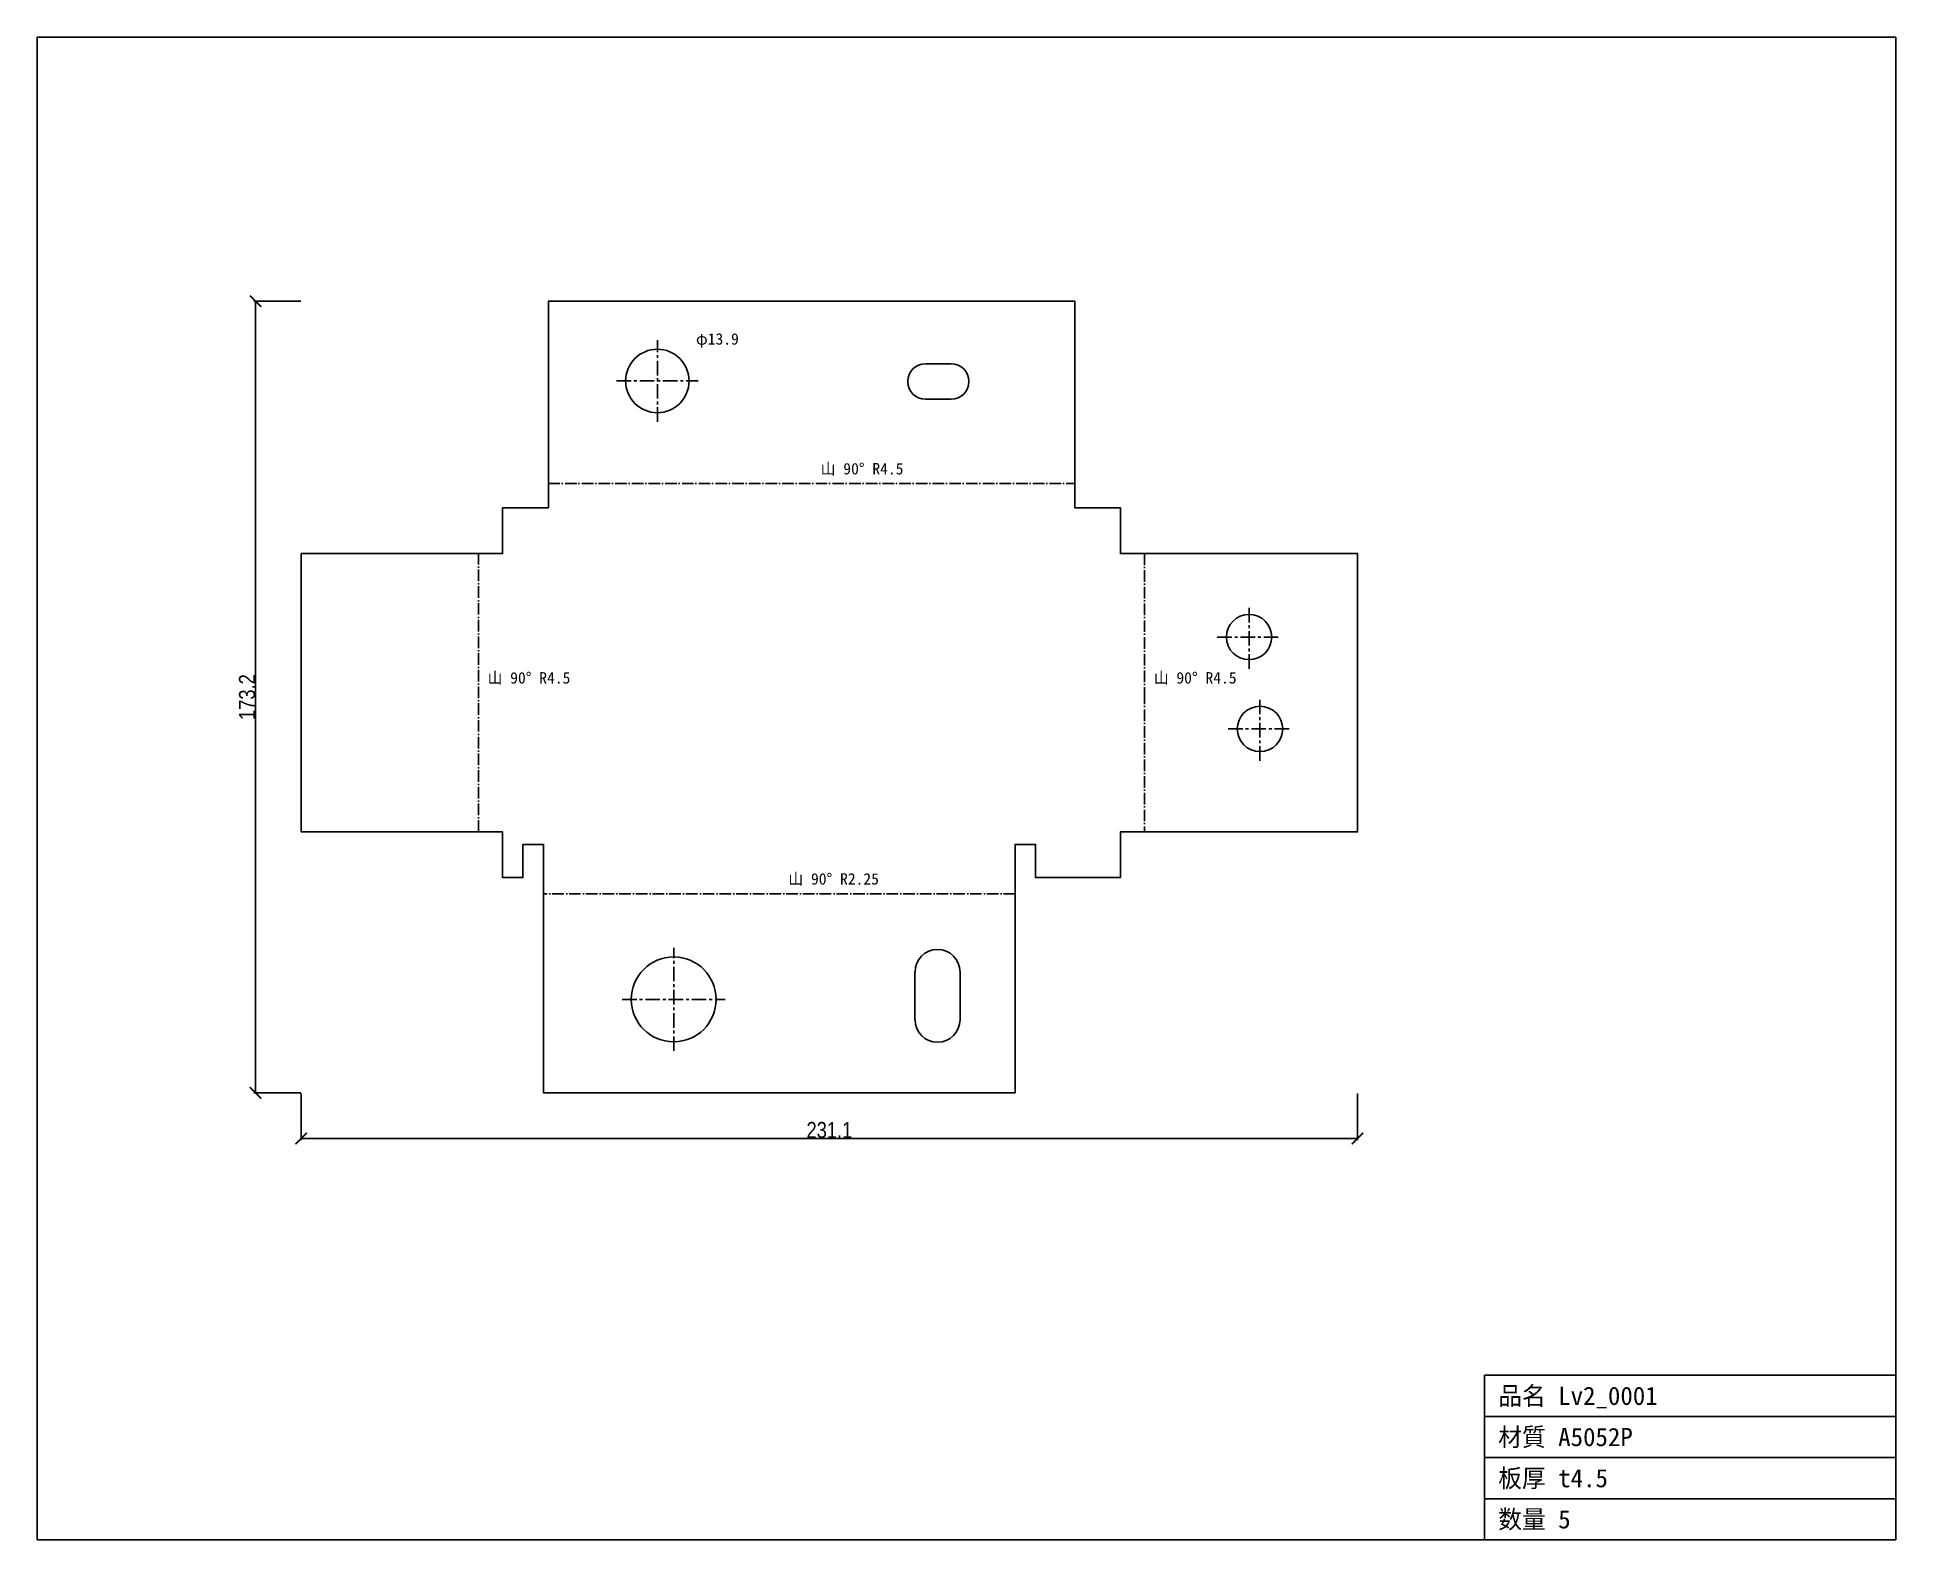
# Model space of a CAD drawing. Header units: millimetres. Extents: x -102 to 305, y -145 to 184.
import ezdxf

# ---------------------------------------------------------------- set-up
doc = ezdxf.new("R2010")
doc.units = ezdxf.units.MM
doc.linetypes.add('CENTER', pattern=[5.08, 3.175, -0.635, 0.635, -0.635])
doc.linetypes.add('DASHDOT', pattern=[3.556, 2.54, -0.508, 0, -0.508])
for name, color, linetype in [('14', 7, 'Continuous'), ('15', 7, 'Continuous'), ('16', 7, 'Continuous'), ('4', 7, 'Continuous'), ('6', 7, 'Continuous'), ('8', 7, 'Continuous')]:
    doc.layers.add(name, color=color, linetype=linetype)
doc.styles.add('OpenSansCondensed-Light', font='OpenSansCondensed-Light.ttf')
doc.dimstyles.new('EZDXF', dxfattribs={"dimtxt": 0.25, "dimasz": 0.175, "dimexe": 0.375, "dimexo": 0.125, "dimgap": 0.1, "dimtad": 1, "dimlfac": 100, "dimzin": 12, "dimdsep": 46, "dimtxsty": 'OpenSansCondensed-Light', "dimblk": 'ARCHTICK', "dimcen": 2.5, "dimazin": 3, "dimtfac": 0.5, "dimtmove": 2, "dimatfit": 3})

# ---------------------------------------------------------------- blocks, each defined once
blk = doc.blocks.new('HOLE_D9_90')
blk.add_circle((0, 0), 4.95)
blk = doc.blocks.new('HOLE_D13_88')
blk.add_circle((0, 0), 6.94)
blk = doc.blocks.new('_ARCHTICK')
at = {"color": 0, "linetype": 'BYBLOCK', "const_width": 0.15}
blk.add_lwpolyline([(-0.5, -0.5), (0.5, 0.5)], dxfattribs=at)

msp = doc.modelspace()

# ---------------------------------------------------------------- linework, layer by layer
at = {"layer": '14', "color": 7, "linetype": 'CONTINUOUS'}
for p, q in [((92.52, 112.41), (98.13, 112.41)), ((98.13, 104.63), (92.52, 104.63)), ((90.22, -23.39), (90.22, -20.65)), ((90.22, -20.65), (90.22, -31.09)), ((90.22, -31.09), (90.22, -23.39)), ((100.09, -20.65), (100.09, -28.76)), ((100.09, -28.76), (100.09, -31.09))]:
    msp.add_line(p, q, dxfattribs=at)
msp.add_lwpolyline([(112.12, -47.08), (112.12, 7.25), (116.62, 7.25), (116.62, 0), (135.17, 0), (135.17, 10), (187.07, 10), (187.07, 70.9), (135.17, 70.9), (135.17, 80.9), (125.17, 80.9), (125.17, 126.07), (10, 126.07), (10, 80.9), (0, 80.9), (0, 70.9), (-44.07, 70.9), (-44.07, 10), (0, 10), (0, 0), (4.42, 0), (4.42, 7.25), (8.92, 7.25), (8.92, -47.08)], close=True, dxfattribs=at)
msp.add_circle((37.43, -26.64), 9.28, dxfattribs=at)
for centre, radius, start, end in [((92.52, 108.52), 3.89, 90, -90), ((98.13, 108.52), 3.89, -90, 90), ((165.72, 32.53), 4.96, 0, 180), ((165.72, 32.53), 4.96, 180, 0), ((95.16, -20.65), 4.93, 0, 180), ((95.16, -31.09), 4.93, 180, 0)]:
    msp.add_arc(centre, radius, start, end, dxfattribs=at)
at = {"layer": '15', "color": 7, "linetype": 'CONTINUOUS'}
for p, q in [((304.85, 183.85), (-101.85, 183.85)), ((-101.85, 183.85), (-101.85, -144.87)), ((304.85, -144.87), (304.85, 183.85)), ((214.85, -144.87), (214.85, -108.87)), ((214.85, -108.87), (304.85, -108.87)), ((214.85, -117.87), (304.85, -117.87)), ((214.85, -126.87), (304.85, -126.87)), ((214.85, -135.87), (304.85, -135.87)), ((-101.85, -144.87), (304.85, -144.87))]:
    msp.add_line(p, q, dxfattribs=at)
at = {"layer": '4', "color": 1, "linetype": 'CENTER'}
for p, q in [((33.85, 99.71), (33.85, 117.59)), ((24.91, 108.65), (42.79, 108.65)), ((163.33, 45.68), (163.33, 59.58)), ((156.38, 52.63), (170.28, 52.63)), ((165.72, 25.57), (165.72, 39.49)), ((158.76, 32.53), (172.68, 32.53)), ((37.43, -37.92), (37.43, -15.36)), ((26.15, -26.64), (48.71, -26.64))]:
    msp.add_line(p, q, dxfattribs=at)
at = {"layer": '6', "color": 4, "linetype": 'DASHDOT'}
for p, q in [((10, 86.2), (125.17, 86.2)), ((-5.3, 10), (-5.3, 70.9)), ((140.48, 70.9), (140.48, 40.45)), ((140.48, 40.45), (140.48, 10)), ((112.12, -3.53), (8.92, -3.53))]:
    msp.add_line(p, q, dxfattribs=at)

# ---------------------------------------------------------------- block references
at = {"layer": '14', "color": 7, "linetype": 'CONTINUOUS'}
for name, p in [('HOLE_D13_88', (33.85, 108.65)), ('HOLE_D9_90', (163.33, 52.63))]:
    msp.add_blockref(name, p, dxfattribs=at)

# ---------------------------------------------------------------- texts
at = {"layer": '8', "color": 2}
for s, height, p in [('φ13.9', 2.5, (42.29, 116.59)), ('山 90° R4.5', 2.5, (69.59, 88.2)), ('山 90° R4.5', 2.5, (-3.3, 42.45)), ('山 90° R4.5', 2.5, (142.48, 42.45)), ('山 90° R2.25', 2.5, (62.52, -1.53)), ('品名 Lv2_0001', 4, (217.85, -115.37)), ('材質 A5052P', 4, (217.85, -124.37)), ('板厚 t4.5', 4, (217.85, -133.37)), ('数量 5', 4, (217.85, -142.37))]:
    msp.add_text(s, height=height, dxfattribs=at).set_placement(p)

# ---------------------------------------------------------------- dimensions: what is measured, and where the dimension line sits
at = {"layer": '16', "color": 2}
msp.add_linear_dim(base=(-54.0701, -47.0822), p1=(-44.0701, -47.0822), p2=(-44.0701, 126.0711), angle=90, dimstyle='EZDXF', override={"dimtxt": 3.5, "dimasz": 2.5, "dimdec": 1, "dimlfac": 1}, dxfattribs=at).render()
msp.add_linear_dim(base=(-44.07, -57.08), p1=(-44.07, -47.08), p2=(187.07, -47.08), dimstyle='EZDXF', override={"dimtxt": 3.5, "dimasz": 2.5, "dimdec": 1, "dimlfac": 1}, dxfattribs=at).render()

doc.saveas('drawing.dxf')
